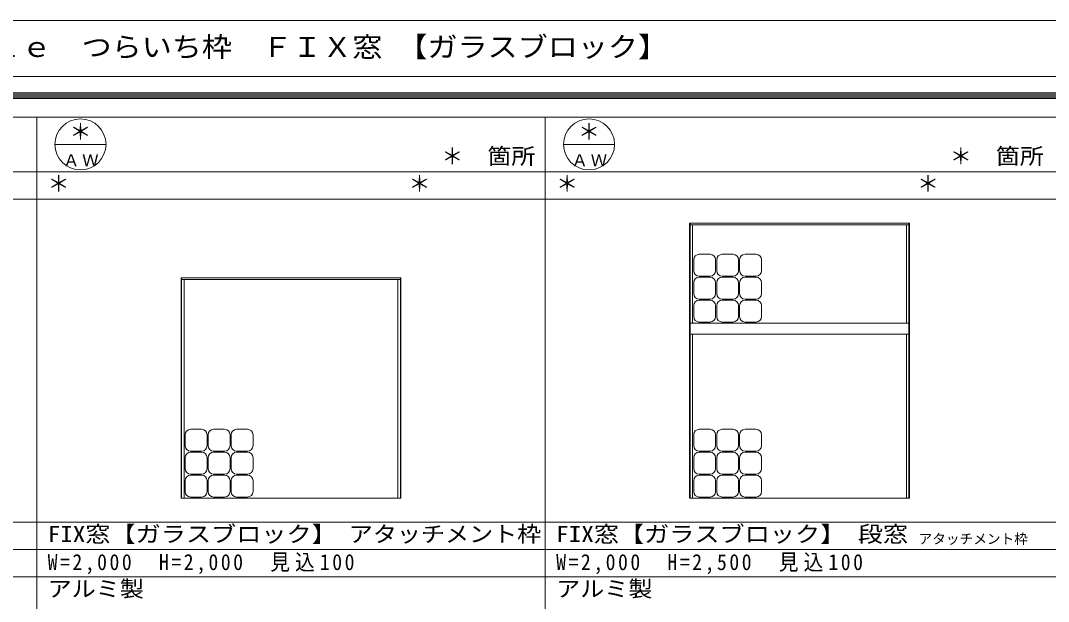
# Model space of a CAD drawing. Units: millimetres, scale not verified. Extents: x -14850 to 14850, y -10500 to 10500.
# Drawn here: x -9448 to -49, y 5189 to 10500 of the extents above; entities that cross this region are included whole.
import ezdxf
from ezdxf.enums import TextEntityAlignment as Align

# ---------------------------------------------------------------- set-up
doc = ezdxf.new("R2010")
doc.units = ezdxf.units.MM
doc.header["$LTSCALE"] = 50
doc.layers.add('0-0_0', color=7, linetype='Continuous')
doc.layers.add('0-1_USER1', color=7, linetype='Continuous', lineweight=9)
doc.layers.add('0-2_YKK_ZWAK', color=4, linetype='Continuous', lineweight=9)
doc.styles.add('ＭＳ ゴシック', font='')
doc.styles.get('ＭＳ ゴシック').set_extended_font_data('MS Gothic')

msp = doc.modelspace()

# ---------------------------------------------------------------- linework, layer by layer
at = {"layer": '0-1_USER1'}
for p, q in [((-14850, 10500), (14850, 10500)), ((-14340.23, 9987.41), (14340.79, 9987.41)), ((-14190.23, 9837.97), (14190.23, 9837.97)), ((-14177.82, 9825.57), (14177.82, 9825.57)), ((-14164.85, 9812.59), (14165.42, 9812.59)), ((-14152.44, 9799.62), (14152.45, 9799.62)), ((-14140.04, 9787.22), (14140.04, 9787.22)), ((-13949.96, 9617.94), (13950.04, 9617.94)), ((-9299.96, -8247.06), (-9299.96, 9617.94)), ((-4649.96, -8247.06), (-4649.96, 9617.94)), ((-9133.29, 9367.94), (-8666.63, 9367.94)), ((-4483.29, 9367.94), (-4016.63, 9367.94)), ((-13949.96, 9117.94), (13950.04, 9117.94)), ((-13949.96, 8867.94), (13950.04, 8867.94)), ((-13949.96, 5912.94), (13950.04, 5912.94)), ((-13949.96, 5662.94), (13950.04, 5662.94)), ((-13949.96, 5412.94), (13950.04, 5412.94))]:
    msp.add_line(p, q, dxfattribs=at)
for centre in [(-8899.96, 9367.94), (-4249.96, 9367.94)]:
    msp.add_circle(centre, 233.33, dxfattribs=at)
at = {"layer": '0-2_YKK_ZWAK'}
for p, q in [((-1319.96, 8647.94), (-3329.96, 8647.94)), ((-3329.96, 8647.94), (-3329.96, 6132.94)), ((-3324.96, 6132.94), (-3324.96, 8647.94)), ((-1324.96, 6132.94), (-1324.96, 8647.94)), ((-1319.96, 8647.94), (-1319.96, 6132.94)), ((-1324.96, 8632.94), (-3324.96, 8632.94)), ((-3302.96, 7732.94), (-3302.96, 8632.94)), ((-1346.96, 7732.94), (-1346.96, 8632.94)), ((-3292.46, 8313.44), (-3292.46, 8213.44)), ((-3142.46, 8363.44), (-3242.46, 8363.44)), ((-3092.46, 8213.44), (-3092.46, 8313.44)), ((-3082.46, 8313.44), (-3082.46, 8213.44)), ((-2932.46, 8363.44), (-3032.46, 8363.44)), ((-2882.46, 8213.44), (-2882.46, 8313.44)), ((-2872.46, 8313.44), (-2872.46, 8213.44)), ((-2722.46, 8363.44), (-2822.46, 8363.44)), ((-2672.46, 8213.44), (-2672.46, 8313.44)), ((-5969.96, 8147.94), (-7979.96, 8147.94)), ((-7979.96, 8147.94), (-7979.96, 6132.94)), ((-7974.96, 6132.94), (-7974.96, 8147.94)), ((-5974.96, 8132.94), (-7974.96, 8132.94)), ((-7952.96, 6132.94), (-7952.96, 8132.94)), ((-5996.96, 6132.94), (-5996.96, 8132.94)), ((-5974.96, 6132.94), (-5974.96, 8147.94)), ((-5969.96, 8147.94), (-5969.96, 6132.94)), ((-3292.46, 8103.44), (-3292.46, 8003.44)), ((-3242.46, 8163.44), (-3142.46, 8163.44)), ((-3142.46, 8153.44), (-3242.46, 8153.44)), ((-3092.46, 8003.44), (-3092.46, 8103.44)), ((-3082.46, 8103.44), (-3082.46, 8003.44)), ((-3032.46, 8163.44), (-2932.46, 8163.44)), ((-2932.46, 8153.44), (-3032.46, 8153.44)), ((-2882.46, 8003.44), (-2882.46, 8103.44)), ((-2872.46, 8103.44), (-2872.46, 8003.44)), ((-2822.46, 8163.44), (-2722.46, 8163.44)), ((-2722.46, 8153.44), (-2822.46, 8153.44)), ((-2672.46, 8003.44), (-2672.46, 8103.44)), ((-3242.46, 7953.44), (-3142.46, 7953.44)), ((-3142.46, 7943.44), (-3242.46, 7943.44)), ((-3032.46, 7953.44), (-2932.46, 7953.44)), ((-2932.46, 7943.44), (-3032.46, 7943.44)), ((-2822.46, 7953.44), (-2722.46, 7953.44)), ((-2722.46, 7943.44), (-2822.46, 7943.44)), ((-3292.46, 7893.44), (-3292.46, 7793.44)), ((-3092.46, 7793.44), (-3092.46, 7893.44)), ((-3082.46, 7893.44), (-3082.46, 7793.44)), ((-2882.46, 7793.44), (-2882.46, 7893.44)), ((-2872.46, 7893.44), (-2872.46, 7793.44)), ((-2672.46, 7793.44), (-2672.46, 7893.44)), ((-3324.96, 7732.94), (-1324.96, 7732.94)), ((-3242.46, 7743.44), (-3142.46, 7743.44)), ((-3032.46, 7743.44), (-2932.46, 7743.44)), ((-2822.46, 7743.44), (-2722.46, 7743.44)), ((-3324.96, 7632.94), (-1324.96, 7632.94)), ((-3302.96, 6132.94), (-3302.96, 7632.94)), ((-1346.96, 6132.94), (-1346.96, 7632.94)), ((-7942.46, 6713.44), (-7942.46, 6613.44)), ((-7792.46, 6763.44), (-7892.46, 6763.44)), ((-7742.46, 6613.44), (-7742.46, 6713.44)), ((-7732.46, 6713.44), (-7732.46, 6613.44)), ((-7582.46, 6763.44), (-7682.46, 6763.44)), ((-7532.46, 6613.44), (-7532.46, 6713.44)), ((-7522.46, 6713.44), (-7522.46, 6613.44)), ((-7372.46, 6763.44), (-7472.46, 6763.44)), ((-7322.46, 6613.44), (-7322.46, 6713.44)), ((-3292.46, 6713.44), (-3292.46, 6613.44)), ((-3142.46, 6763.44), (-3242.46, 6763.44)), ((-3092.46, 6613.44), (-3092.46, 6713.44)), ((-3082.46, 6713.44), (-3082.46, 6613.44)), ((-2932.46, 6763.44), (-3032.46, 6763.44)), ((-2882.46, 6613.44), (-2882.46, 6713.44)), ((-2872.46, 6713.44), (-2872.46, 6613.44)), ((-2722.46, 6763.44), (-2822.46, 6763.44)), ((-2672.46, 6613.44), (-2672.46, 6713.44)), ((-7942.46, 6503.44), (-7942.46, 6403.43)), ((-7892.46, 6563.44), (-7792.46, 6563.44)), ((-7792.46, 6553.44), (-7892.46, 6553.44)), ((-7742.46, 6403.43), (-7742.46, 6503.44)), ((-7732.46, 6503.44), (-7732.46, 6403.43)), ((-7682.46, 6563.44), (-7582.46, 6563.44)), ((-7582.46, 6553.44), (-7682.46, 6553.44)), ((-7532.46, 6403.43), (-7532.46, 6503.44)), ((-7522.46, 6503.44), (-7522.46, 6403.43)), ((-7472.46, 6563.44), (-7372.46, 6563.44)), ((-7372.46, 6553.44), (-7472.46, 6553.44)), ((-7322.46, 6403.43), (-7322.46, 6503.44)), ((-3292.46, 6503.44), (-3292.46, 6403.43)), ((-3242.46, 6563.44), (-3142.46, 6563.44)), ((-3142.46, 6553.44), (-3242.46, 6553.44)), ((-3092.46, 6403.43), (-3092.46, 6503.44)), ((-3082.46, 6503.44), (-3082.46, 6403.43)), ((-3032.46, 6563.44), (-2932.46, 6563.44)), ((-2932.46, 6553.44), (-3032.46, 6553.44)), ((-2882.46, 6403.43), (-2882.46, 6503.44)), ((-2872.46, 6503.44), (-2872.46, 6403.43)), ((-2822.46, 6563.44), (-2722.46, 6563.44)), ((-2722.46, 6553.44), (-2822.46, 6553.44)), ((-2672.46, 6403.43), (-2672.46, 6503.44)), ((-7892.46, 6353.44), (-7792.46, 6353.44)), ((-7792.46, 6343.44), (-7892.46, 6343.44)), ((-7682.46, 6353.44), (-7582.46, 6353.44)), ((-7582.46, 6343.44), (-7682.46, 6343.44)), ((-7472.46, 6353.44), (-7372.46, 6353.44)), ((-7372.46, 6343.44), (-7472.46, 6343.44)), ((-3242.46, 6353.44), (-3142.46, 6353.44)), ((-3142.46, 6343.44), (-3242.46, 6343.44)), ((-3032.46, 6353.44), (-2932.46, 6353.44)), ((-2932.46, 6343.44), (-3032.46, 6343.44)), ((-2822.46, 6353.44), (-2722.46, 6353.44)), ((-2722.46, 6343.44), (-2822.46, 6343.44)), ((-7942.46, 6293.43), (-7942.46, 6193.43)), ((-7742.46, 6193.43), (-7742.46, 6293.43)), ((-7732.46, 6293.43), (-7732.46, 6193.43)), ((-7532.46, 6193.43), (-7532.46, 6293.43)), ((-7522.46, 6293.43), (-7522.46, 6193.43)), ((-7322.46, 6193.43), (-7322.46, 6293.43)), ((-3292.46, 6293.43), (-3292.46, 6193.43)), ((-3092.46, 6193.43), (-3092.46, 6293.43)), ((-3082.46, 6293.43), (-3082.46, 6193.43)), ((-2882.46, 6193.43), (-2882.46, 6293.43)), ((-2872.46, 6293.43), (-2872.46, 6193.43)), ((-2672.46, 6193.43), (-2672.46, 6293.43)), ((-5969.96, 6132.94), (-7979.96, 6132.94)), ((-7892.46, 6143.44), (-7792.46, 6143.44)), ((-7682.46, 6143.44), (-7582.46, 6143.44)), ((-7472.46, 6143.44), (-7372.46, 6143.44)), ((-1319.96, 6132.94), (-3329.96, 6132.94)), ((-3242.46, 6143.44), (-3142.46, 6143.44)), ((-3032.46, 6143.44), (-2932.46, 6143.44)), ((-2822.46, 6143.44), (-2722.46, 6143.44))]:
    msp.add_line(p, q, dxfattribs=at)
for centre, start, end in [((-3242.46, 8313.44), 90, 180), ((-3142.46, 8313.44), 0, 90), ((-3032.46, 8313.44), 90, 180), ((-2932.46, 8313.44), 0, 90), ((-2822.46, 8313.44), 90, 180), ((-2722.46, 8313.44), 0, 90), ((-3242.46, 8213.44), 180, 270), ((-3142.46, 8213.44), 270, 0), ((-3032.46, 8213.44), 180, 270), ((-2932.46, 8213.44), 270, 0), ((-2822.46, 8213.44), 180, 270), ((-2722.46, 8213.44), 270, 0), ((-3242.46, 8103.44), 90, 180), ((-3142.46, 8103.44), 0, 90), ((-3032.46, 8103.44), 90, 180), ((-2932.46, 8103.44), 0, 90), ((-2822.46, 8103.44), 90, 180), ((-2722.46, 8103.44), 0, 90), ((-3242.46, 8003.44), 180, 270), ((-3142.46, 8003.44), 270, 0), ((-3032.46, 8003.44), 180, 270), ((-2932.46, 8003.44), 270, 0), ((-2822.46, 8003.44), 180, 270), ((-2722.46, 8003.44), 270, 0), ((-3242.46, 7893.44), 90, 180), ((-3142.46, 7893.44), 0, 90), ((-3032.46, 7893.44), 90, 180), ((-2932.46, 7893.44), 0, 90), ((-2822.46, 7893.44), 90, 180), ((-2722.46, 7893.44), 0, 90), ((-3242.46, 7793.44), 180, 270), ((-3142.46, 7793.44), 270, 0), ((-3032.46, 7793.44), 180, 270), ((-2932.46, 7793.44), 270, 0), ((-2822.46, 7793.44), 180, 270), ((-2722.46, 7793.44), 270, 0), ((-7892.46, 6713.44), 90, 180), ((-7792.46, 6713.44), 0, 90), ((-7682.46, 6713.44), 90, 180), ((-7582.46, 6713.44), 0, 90), ((-7472.46, 6713.44), 90, 180), ((-7372.46, 6713.44), 0, 90), ((-3242.46, 6713.44), 90, 180), ((-3142.46, 6713.44), 0, 90), ((-3032.46, 6713.44), 90, 180), ((-2932.46, 6713.44), 0, 90), ((-2822.46, 6713.44), 90, 180), ((-2722.46, 6713.44), 0, 90), ((-7892.46, 6613.44), 180, 270), ((-7792.46, 6613.44), 270, 0), ((-7682.46, 6613.44), 180, 270), ((-7582.46, 6613.44), 270, 0), ((-7472.46, 6613.44), 180, 270), ((-7372.46, 6613.44), 270, 0), ((-3242.46, 6613.44), 180, 270), ((-3142.46, 6613.44), 270, 0), ((-3032.46, 6613.44), 180, 270), ((-2932.46, 6613.44), 270, 0), ((-2822.46, 6613.44), 180, 270), ((-2722.46, 6613.44), 270, 0), ((-7892.46, 6503.44), 90, 180), ((-7792.46, 6503.44), 0, 90), ((-7682.46, 6503.44), 90, 180), ((-7582.46, 6503.44), 0, 90), ((-7472.46, 6503.44), 90, 180), ((-7372.46, 6503.44), 0, 90), ((-3242.46, 6503.44), 90, 180), ((-3142.46, 6503.44), 0, 90), ((-3032.46, 6503.44), 90, 180), ((-2932.46, 6503.44), 0, 90), ((-2822.46, 6503.44), 90, 180), ((-2722.46, 6503.44), 0, 90), ((-7892.46, 6403.43), 180, 270), ((-7792.46, 6403.43), 270, 0), ((-7682.46, 6403.43), 180, 270), ((-7582.46, 6403.43), 270, 0), ((-7472.46, 6403.43), 180, 270), ((-7372.46, 6403.43), 270, 0), ((-3242.46, 6403.43), 180, 270), ((-3142.46, 6403.43), 270, 0), ((-3032.46, 6403.43), 180, 270), ((-2932.46, 6403.43), 270, 0), ((-2822.46, 6403.43), 180, 270), ((-2722.46, 6403.43), 270, 0), ((-7892.46, 6293.43), 90, 180), ((-7792.46, 6293.43), 0, 90), ((-7682.46, 6293.43), 90, 180), ((-7582.46, 6293.43), 0, 90), ((-7472.46, 6293.43), 90, 180), ((-7372.46, 6293.43), 0, 90), ((-3242.46, 6293.43), 90, 180), ((-3142.46, 6293.43), 0, 90), ((-3032.46, 6293.43), 90, 180), ((-2932.46, 6293.43), 0, 90), ((-2822.46, 6293.43), 90, 180), ((-2722.46, 6293.43), 0, 90), ((-7892.46, 6193.43), 180, 270), ((-7792.46, 6193.43), 270, 0), ((-7682.46, 6193.43), 180, 270), ((-7582.46, 6193.43), 270, 0), ((-7472.46, 6193.43), 180, 270), ((-7372.46, 6193.43), 270, 0), ((-3242.46, 6193.43), 180, 270), ((-3142.46, 6193.43), 270, 0), ((-3032.46, 6193.43), 180, 270), ((-2932.46, 6193.43), 270, 0), ((-2822.46, 6193.43), 180, 270), ((-2722.46, 6193.43), 270, 0)]:
    msp.add_arc(centre, 50, start, end, dxfattribs=at)

# ---------------------------------------------------------------- texts
at = {"layer": '0-0_0', "color": 3, "style": 'ＭＳ ゴシック', "width": 1.1}
msp.add_text('ＦＦＥ５ＦＸ５２\u3000ＥＸＩＭＡ５１ｅ\u3000つらいち枠\u3000ＦＩＸ窓 【ガラスブロック】', height=183.3, dxfattribs=at).set_placement((-13840.22, 10112.41), align=Align.BOTTOM_LEFT)
at = {"layer": '0-0_0', "style": 'ＭＳ ゴシック'}
for p in [(-8999.96, 9367.94), (-4349.96, 9367.94), (-5599.96, 9142.94), (-949.96, 9142.94), (-9199.96, 8892.94), (-5899.96, 8892.94), (-4549.96, 8892.94), (-1249.96, 8892.94)]:
    msp.add_text('＊', height=146.6, dxfattribs=at).set_placement(p, align=Align.BOTTOM_LEFT)
for s, width, p in [('FIX窓【ガラスブロック】', 1.15, (-9199.96, 5687.94)), ('アタッチメント枠', 1.1, (-6446.43, 5687.94)), ('FIX窓【ガラスブロック】 段窓', 1.15, (-4549.96, 5687.94)), ('アルミ製', 1.1, (-9199.96, 5187.94)), ('アルミ製', 1.1, (-4549.96, 5187.94))]:
    msp.add_text(s, height=146.6, dxfattribs=dict(at, width=width)).set_placement(p, align=Align.BOTTOM_LEFT)
at = {"layer": '0-0_0', "color": 4, "style": 'ＭＳ ゴシック'}
msp.add_text('アタッチメント枠', height=91.64, dxfattribs=at).set_placement((-1236.43, 5687.94), align=Align.BOTTOM_LEFT)
at = {"layer": '0-0_0', "char_height": 146.6, "attachment_point": 7, "style": 'ＭＳ ゴシック'}
for s, insert in [('\\T1.26;\\W0.9;W=2,000\\~\\~H=2,000\\~\\~見込100', (-9199.96, 5437.94)), ('\\T1.26;\\W0.9;W=2,000\\~\\~H=2,500\\~\\~見込100', (-4549.96, 5437.94))]:
    msp.add_mtext(s, dxfattribs=dict(at, insert=insert))
at = {"layer": '0-1_USER1', "style": 'ＭＳ ゴシック', "width": 1.1}
for p in [(-5179.96, 9142.94), (-529.96, 9142.94)]:
    msp.add_text('箇所', height=146.6, dxfattribs=at).set_placement(p, align=Align.BOTTOM_LEFT)
at = {"layer": '0-1_USER1', "char_height": 110, "attachment_point": 7, "style": 'ＭＳ ゴシック'}
for insert in [(-9059.96, 9167.94), (-4409.96, 9167.94)]:
    msp.add_mtext('\\T1.17;ＡＷ', dxfattribs=dict(at, insert=insert))

doc.saveas('drawing.dxf')
